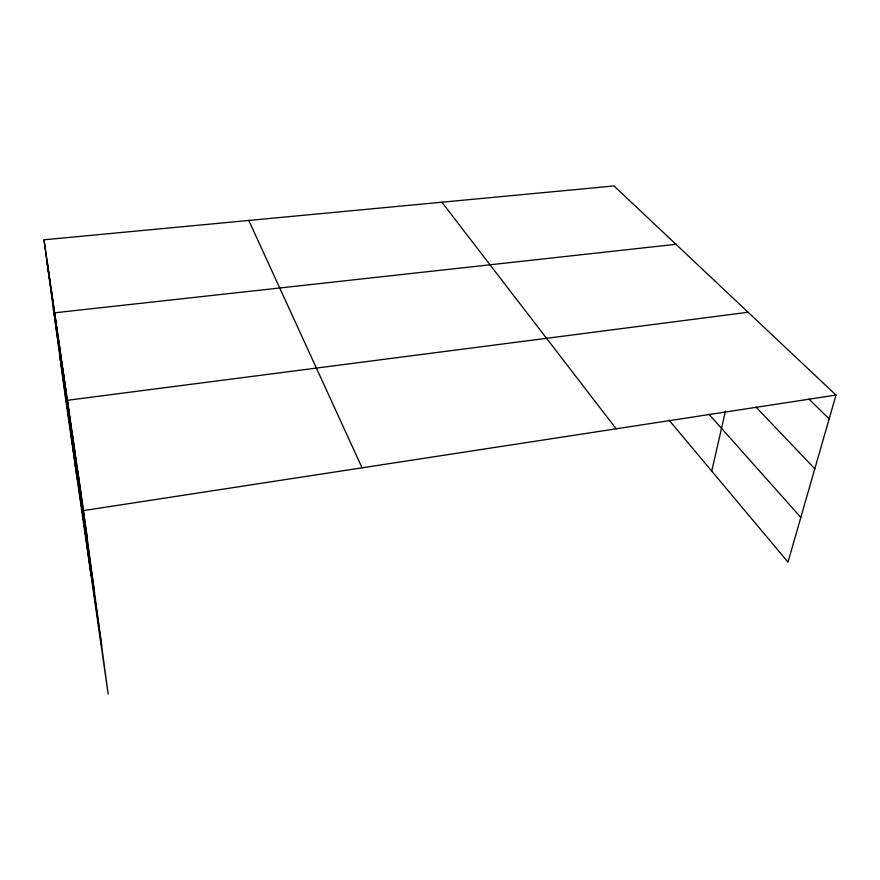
<?xml version="1.0" encoding="UTF-8"?>
<svg xmlns="http://www.w3.org/2000/svg" width="880" height="880" viewBox="0 0 880 880"><rect width="100%" height="100%" fill="white"/><g stroke="black" fill="none" stroke-linecap="round" stroke-linejoin="round"><path stroke-width="1.32" d="M711.744 471.119L725.461 411.136M44 239.789L83.512 510.587L108.152 694.045L65.351 396.924L44 239.789L614.009 185.955L836 395.054L787.985 562.111L669.02 420.123M83.512 510.587L836 395.054M748.077 312.246L67.419 400.29L91.036 575.223M675.939 244.299L54.659 312.807L77.154 478.852M808.995 399.168L829.158 418.847M756.041 407.121L814.814 468.798M709.005 414.26L800.833 517.429M441.881 202.213L616.154 428.813M248.798 220.451L362.065 467.819M47.003 261.921L87.076 537.119M53.35 308.627L94.501 592.361M59.587 354.475L101.651 645.601M77.704 470.756L81.202 496.782M72.358 434.115L75.801 459.635M62.854 368.973L66.165 393.492M58.608 339.889L61.864 363.924M50.864 286.803L53.988 309.859M47.311 262.515L50.38 285.098"/></g></svg>
